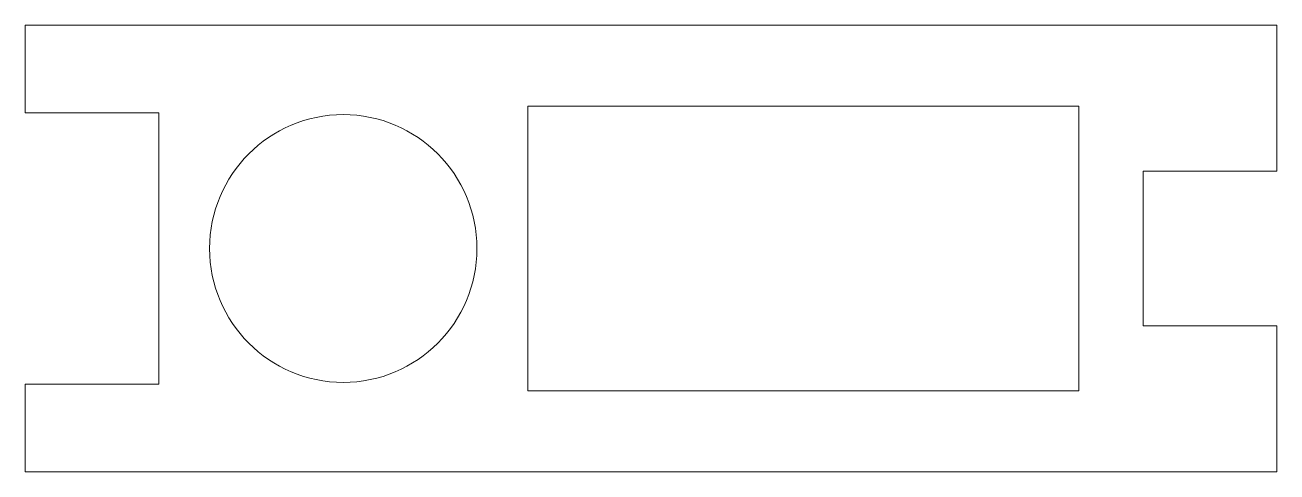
# Model space of a CAD drawing. Header units: millimetres. Extents: x 696.8 to 748.3, y 388 to 406.3.
import ezdxf

# ---------------------------------------------------------------- set-up
doc = ezdxf.new("R2010")
doc.units = ezdxf.units.MM

msp = doc.modelspace()

# ---------------------------------------------------------------- linework, layer by layer
at = {"color": 7, "linetype": 'Continuous', "lineweight": 15}
for p, q in [((748.29, 406.344), (696.79, 406.344)), ((696.79, 406.344), (696.79, 402.744)), ((748.29, 400.344), (748.29, 406.344)), ((696.79, 402.744), (702.29, 402.744)), ((702.29, 402.744), (702.29, 391.586)), ((717.471, 403.015), (717.471, 391.315)), ((740.14, 403.015), (717.471, 403.015)), ((740.14, 391.315), (740.14, 403.015)), ((742.79, 393.986), (742.79, 400.344)), ((742.79, 400.344), (748.29, 400.344)), ((748.29, 393.986), (742.79, 393.986)), ((748.29, 387.986), (748.29, 393.986)), ((702.29, 391.586), (696.79, 391.586)), ((696.79, 391.586), (696.79, 387.986)), ((717.471, 391.315), (740.14, 391.315)), ((696.79, 387.986), (748.29, 387.986))]:
    msp.add_line(p, q, dxfattribs=at)
msp.add_circle((709.881, 397.165), 5.5, dxfattribs=at)

doc.saveas('drawing.dxf')
